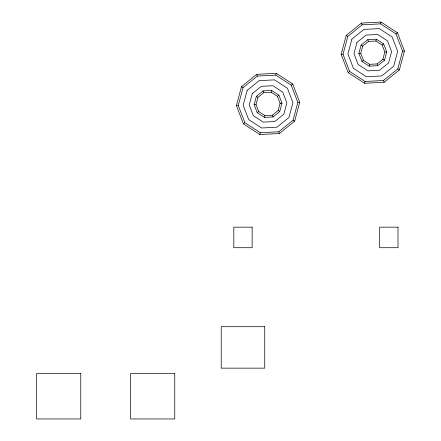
<?xml version="1.0" encoding="UTF-8"?>
<svg xmlns="http://www.w3.org/2000/svg" width="441" height="441" viewBox="0 0 441 441"><rect width="100%" height="100%" fill="white"/><g stroke="black" fill="none" stroke-linecap="round" stroke-linejoin="round"><path stroke-width="0.66" d="M236.398 105.581L241.47 86.656L256.701 74.331L276.264 73.305L292.692 83.977L299.709 102.273L294.638 121.192L279.407 133.524L259.843 134.544L243.415 123.871L236.398 105.581L238.272 105.482L243.046 87.676L257.373 76.078L275.779 75.119L291.236 85.163L297.84 102.367L293.067 120.172L278.74 131.771L260.328 132.73L244.871 122.692L238.272 105.482M254.137 104.649L256.37 96.336L263.062 90.918L271.662 90.466L278.883 95.157L281.97 103.2L279.737 111.518L273.045 116.937L264.446 117.383L257.224 112.692L254.137 104.649L256.012 104.556L257.941 97.356L263.735 92.665L271.176 92.279L277.428 96.336L280.096 103.299L278.166 110.493L272.373 115.184L264.931 115.57L258.68 111.512L256.012 104.556M259.843 134.544L260.328 132.73M264.446 117.383L264.931 115.57M271.176 92.279L271.662 90.466M275.779 75.119L276.264 73.305M341.136 54.32L346.207 35.401L361.438 23.07L381.002 22.05L397.429 32.722L404.447 51.013L399.375 69.937L384.15 82.263L364.58 83.288L348.153 72.616L341.136 54.32L343.01 54.226L347.784 36.421L362.111 24.823L380.517 23.864L395.974 33.902L402.578 51.112L397.804 68.917L383.477 80.516L365.065 81.475L349.608 71.431L343.01 54.226M358.875 53.394L361.107 45.076L367.8 39.657L376.399 39.21L383.62 43.902L386.707 51.944L384.475 60.257L377.783 65.676L369.183 66.128L361.962 61.437L358.875 53.394L360.749 53.295L362.678 46.101L368.472 41.41L375.914 41.024L382.165 45.081L384.833 52.038L382.904 59.237L377.11 63.928L369.668 64.314L363.417 60.257L360.749 53.295M364.58 83.288L365.065 81.475M369.183 66.128L369.668 64.314M375.914 41.024L376.399 39.21M380.517 23.864L381.002 22.05M243.415 123.871L244.871 122.692M257.224 112.692L258.68 111.512M277.428 96.336L278.883 95.157M291.236 85.163L292.692 83.977M348.153 72.616L349.608 71.431M361.962 61.437L363.417 60.257M382.165 45.081L383.62 43.902M395.974 33.902L397.429 32.722M384.833 52.038L386.707 51.944M402.578 51.112L404.447 51.013M280.096 103.299L281.97 103.2M297.84 102.367L299.709 102.273M346.207 35.401L347.784 36.421M361.107 45.076L362.678 46.101M382.904 59.237L384.475 60.257M397.804 68.917L399.375 69.937M241.47 86.656L243.046 87.676M256.37 96.336L257.941 97.356M278.166 110.493L279.737 111.518M293.067 120.172L294.638 121.192M361.438 23.07L362.111 24.823M367.8 39.657L368.472 41.41M377.11 63.928L377.783 65.676M383.477 80.516L384.15 82.263M256.701 74.331L257.373 76.078M263.062 90.918L263.735 92.665M272.373 115.184L273.045 116.937M278.74 131.771L279.407 133.524M247.164 90.35L243.173 105.223L248.691 119.599L261.601 127.989L276.981 127.184L288.949 117.499L292.934 102.626L287.416 88.25L274.506 79.86L259.132 80.664L247.164 90.35M252.252 93.657L249.237 104.908L253.41 115.779L263.172 122.124L274.804 121.518L283.855 114.191L286.87 102.94L282.703 92.07L272.935 85.725L261.304 86.331L252.252 93.657M351.901 39.095L347.91 53.967L353.428 68.344L366.339 76.734L381.719 75.929L393.686 66.244L397.672 51.371L392.154 36.994L379.243 28.604L363.869 29.409L351.901 39.095M356.99 42.402L353.974 53.653L358.147 64.524L367.91 70.869L379.541 70.262L388.593 62.936L391.608 51.685L387.441 40.815L377.672 34.47L366.041 35.076L356.99 42.402M252.147 227.17L233.818 227.17L233.818 247.715L252.147 247.715L252.147 227.17M398.002 227.17L379.679 227.17L379.679 247.715L398.002 247.715L398.002 227.17M264.743 326.704L221.222 326.704L221.222 368.147L264.743 368.147L264.743 326.704M80.764 373.604L36.553 373.604L36.553 418.95L80.764 418.95L80.764 373.604M174.757 373.604L130.547 373.604L130.547 418.95L174.757 418.95L174.757 373.604"/></g></svg>
